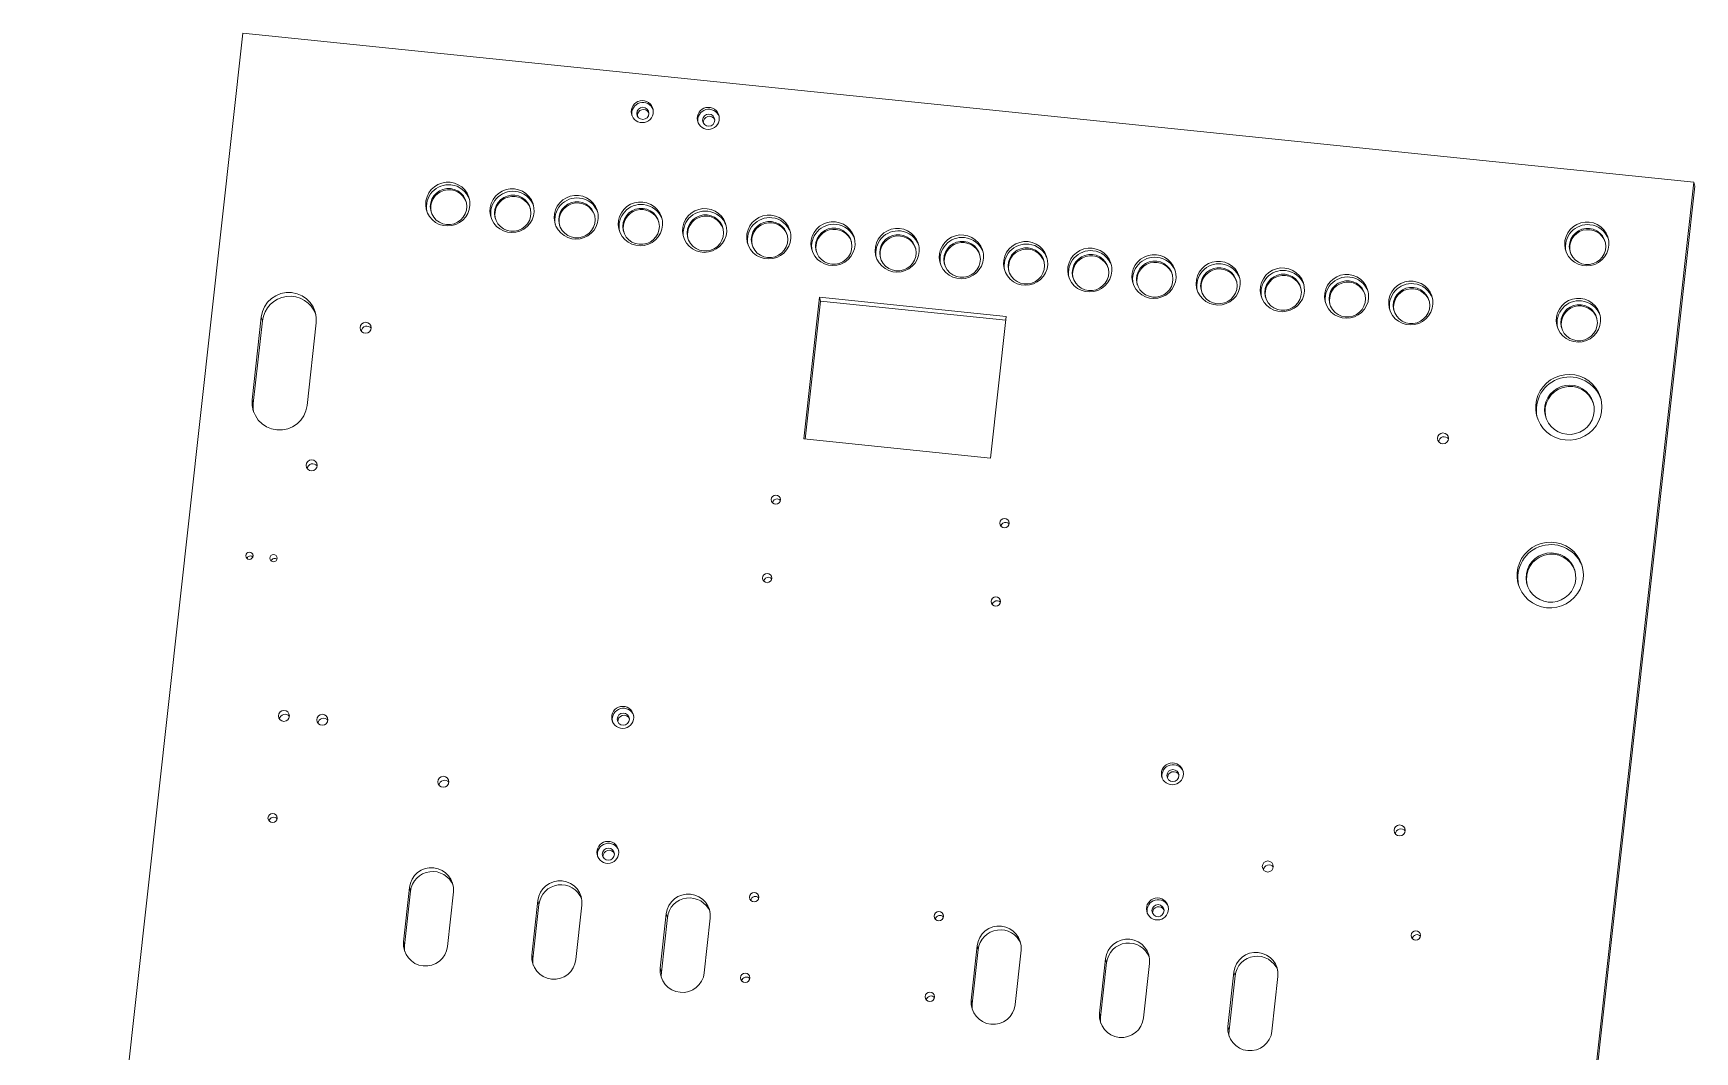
# Model space of a CAD drawing. Header units: millimetres. Extents: x -375 to 375, y -463 to 463.
# Drawn here: x -375 to 375, y 2 to 463 of the extents above; entities that cross this region are included whole.
import ezdxf

# ---------------------------------------------------------------- set-up
doc = ezdxf.new("R2010")
doc.units = ezdxf.units.MM

msp = doc.modelspace()

# ---------------------------------------------------------------- linework, layer by layer
at = {"color": 7, "linetype": 'Continuous', "lineweight": 15}
for p, q in [((-280.7, 462.8), (-375.33, -393.73)), ((374.85, 395.44), (-280.7, 462.8)), ((280.22, -461.09), (374.85, 395.44)), ((280.7, -462.8), (375.33, 393.73)), ((374.85, 395.44), (375.33, 393.73)), ((-27.22, 279.43), (-20.15, 343.43)), ((-19.67, 341.72), (-26.56, 279.37)), ((-20.15, 343.43), (64.27, 334.75)), ((-19.67, 341.72), (-20.15, 343.43)), ((64.09, 333.11), (-19.67, 341.72)), ((-276.41, 297.07), (-272.28, 334.49)), ((-271.8, 332.78), (-275.93, 295.36)), ((-271.8, 332.78), (-272.28, 334.49)), ((-247.45, 331.93), (-251.58, 294.52)), ((64.27, 334.75), (57.2, 270.76)), ((-275.93, 295.36), (-276.41, 297.07)), ((57.2, 270.76), (-27.22, 279.43)), ((-208.05, 52.08), (-205.33, 76.69)), ((-204.85, 74.98), (-205.33, 76.69)), ((-204.85, 74.98), (-207.56, 50.37)), ((-185.46, 74.65), (-188.18, 50.04)), ((-150.04, 46.12), (-147.32, 70.73)), ((-146.84, 69.02), (-149.56, 44.41)), ((-146.84, 69.02), (-147.32, 70.73)), ((-127.45, 68.69), (-130.17, 44.08)), ((-92.03, 40.16), (-89.31, 64.77)), ((-88.83, 63.06), (-91.55, 38.45)), ((-88.83, 63.06), (-89.31, 64.77)), ((-69.45, 62.73), (-72.17, 38.12)), ((-207.56, 50.37), (-208.05, 52.08)), ((-149.56, 44.41), (-150.04, 46.12)), ((48.41, 25.73), (51.13, 50.34)), ((51.61, 48.63), (48.9, 24.02)), ((51.61, 48.63), (51.13, 50.34)), ((71, 48.3), (68.28, 23.69)), ((-91.55, 38.45), (-92.03, 40.16)), ((106.42, 19.77), (109.14, 44.38)), ((109.62, 42.67), (106.9, 18.06)), ((109.62, 42.67), (109.14, 44.38)), ((129.01, 42.34), (126.29, 17.72)), ((164.43, 13.81), (167.15, 38.42)), ((167.63, 36.71), (167.15, 38.42)), ((167.63, 36.71), (164.91, 12.1)), ((187.01, 36.38), (184.29, 11.76)), ((48.9, 24.02), (48.41, 25.73)), ((106.9, 18.06), (106.42, 19.77)), ((164.91, 12.1), (164.43, 13.81))]:
    msp.add_line(p, q, dxfattribs=at)
at = {"color": 7, "linetype": 'Continuous', "lineweight": 15, "flags": 128}
for points in [[(-186.93, 395.41), (-185.07, 395.04), (-183.32, 394.33), (-181.73, 393.3), (-180.38, 391.99), (-179.3, 390.45), (-178.53, 388.73), (-178.11, 386.9), (-178.05, 385.02), (-178.34, 383.16), (-178.99, 381.38), (-179.96, 379.76), (-181.22, 378.35), (-182.73, 377.2), (-184.43, 376.35), (-186.26, 375.83), (-188.16, 375.67), (-190.05, 375.87), (-191.86, 376.41), (-193.54, 377.29), (-195.01, 378.46), (-196.24, 379.89), (-197.16, 381.53), (-197.76, 383.31), (-198, 385.18), (-197.89, 387.06), (-197.41, 388.88), (-196.6, 390.59), (-195.48, 392.11), (-194.09, 393.4), (-192.47, 394.4), (-190.7, 395.09), (-188.83, 395.43), (-186.93, 395.41)], [(-188.6, 376.31), (-186.87, 376.31), (-185.18, 376.67), (-183.61, 377.36), (-182.21, 378.37), (-181.05, 379.64), (-180.18, 381.12), (-179.64, 382.74), (-179.45, 384.44), (-179.63, 386.14), (-180.15, 387.76), (-181.01, 389.24), (-182.16, 390.5), (-183.55, 391.51), (-185.12, 392.2), (-186.8, 392.55), (-188.52, 392.55), (-190.21, 392.19), (-191.79, 391.49), (-193.19, 390.49), (-194.35, 389.22), (-195.21, 387.74), (-195.75, 386.12), (-195.94, 384.42), (-195.77, 382.72), (-195.24, 381.1), (-194.39, 379.62), (-193.24, 378.35), (-191.85, 377.35), (-190.28, 376.66), (-188.6, 376.31)], [(-157.93, 392.43), (-156.07, 392.06), (-154.31, 391.35), (-152.73, 390.32), (-151.37, 389.01), (-150.29, 387.47), (-149.53, 385.75), (-149.11, 383.92), (-149.04, 382.04), (-149.34, 380.18), (-149.98, 378.4), (-150.96, 376.78), (-152.22, 375.37), (-153.73, 374.22), (-155.43, 373.37), (-157.26, 372.85), (-159.15, 372.69), (-161.04, 372.89), (-162.86, 373.43), (-164.53, 374.31), (-166.01, 375.48), (-167.23, 376.91), (-168.16, 378.55), (-168.76, 380.33), (-169, 382.2), (-168.88, 384.08), (-168.41, 385.9), (-167.6, 387.61), (-166.47, 389.13), (-165.08, 390.42), (-163.47, 391.42), (-161.7, 392.11), (-159.83, 392.45), (-157.93, 392.43)], [(-159.59, 373.33), (-157.87, 373.33), (-156.18, 373.69), (-154.6, 374.38), (-153.21, 375.39), (-152.05, 376.66), (-151.18, 378.14), (-150.64, 379.76), (-150.45, 381.46), (-150.62, 383.16), (-151.15, 384.78), (-152, 386.26), (-153.15, 387.52), (-154.54, 388.53), (-156.11, 389.22), (-157.8, 389.57), (-159.52, 389.57), (-161.21, 389.21), (-162.79, 388.51), (-164.18, 387.51), (-165.34, 386.24), (-166.21, 384.76), (-166.75, 383.13), (-166.94, 381.44), (-166.77, 379.74), (-166.24, 378.12), (-165.38, 376.64), (-164.24, 375.37), (-162.85, 374.37), (-161.28, 373.68), (-159.59, 373.33)], [(-128.92, 389.45), (-127.06, 389.08), (-125.31, 388.37), (-123.73, 387.34), (-122.37, 386.03), (-121.29, 384.49), (-120.52, 382.77), (-120.1, 380.94), (-120.04, 379.06), (-120.34, 377.2), (-120.98, 375.42), (-121.95, 373.8), (-123.22, 372.39), (-124.73, 371.24), (-126.43, 370.39), (-128.26, 369.87), (-130.15, 369.71), (-132.04, 369.9), (-133.85, 370.45), (-135.53, 371.33), (-137.01, 372.5), (-138.23, 373.93), (-139.16, 375.57), (-139.75, 377.35), (-140, 379.22), (-139.88, 381.1), (-139.41, 382.92), (-138.59, 384.63), (-137.47, 386.15), (-136.08, 387.44), (-134.47, 388.44), (-132.69, 389.13), (-130.82, 389.47), (-128.92, 389.45)], [(-130.59, 370.35), (-128.87, 370.35), (-127.18, 370.71), (-125.6, 371.4), (-124.2, 372.41), (-123.04, 373.68), (-122.18, 375.16), (-121.64, 376.78), (-121.45, 378.48), (-121.62, 380.18), (-122.15, 381.8), (-123, 383.28), (-124.15, 384.54), (-125.54, 385.55), (-127.11, 386.24), (-128.79, 386.59), (-130.52, 386.59), (-132.2, 386.23), (-133.78, 385.53), (-135.18, 384.53), (-136.34, 383.26), (-137.21, 381.78), (-137.75, 380.15), (-137.93, 378.46), (-137.76, 376.76), (-137.24, 375.14), (-136.38, 373.66), (-135.23, 372.39), (-133.84, 371.39), (-132.27, 370.7), (-130.59, 370.35)], [(-99.92, 386.47), (-98.06, 386.1), (-96.31, 385.39), (-94.72, 384.36), (-93.37, 383.05), (-92.29, 381.51), (-91.52, 379.79), (-91.1, 377.96), (-91.04, 376.08), (-91.33, 374.22), (-91.98, 372.44), (-92.95, 370.82), (-94.21, 369.41), (-95.72, 368.26), (-97.42, 367.41), (-99.25, 366.89), (-101.15, 366.73), (-103.04, 366.92), (-104.85, 367.47), (-106.53, 368.35), (-108, 369.52), (-109.23, 370.95), (-110.15, 372.59), (-110.75, 374.37), (-110.99, 376.24), (-110.88, 378.12), (-110.4, 379.94), (-109.59, 381.65), (-108.47, 383.17), (-107.08, 384.46), (-105.46, 385.46), (-103.69, 386.15), (-101.82, 386.49), (-99.92, 386.47)], [(-101.59, 367.37), (-99.86, 367.37), (-98.18, 367.73), (-96.6, 368.42), (-95.2, 369.43), (-94.04, 370.7), (-93.17, 372.18), (-92.63, 373.8), (-92.44, 375.5), (-92.62, 377.2), (-93.14, 378.82), (-94, 380.3), (-95.15, 381.56), (-96.54, 382.57), (-98.11, 383.26), (-99.79, 383.61), (-101.51, 383.61), (-103.2, 383.25), (-104.78, 382.55), (-106.18, 381.55), (-107.34, 380.28), (-108.2, 378.8), (-108.74, 377.17), (-108.93, 375.48), (-108.76, 373.78), (-108.23, 372.16), (-107.38, 370.68), (-106.23, 369.41), (-104.84, 368.41), (-103.27, 367.72), (-101.59, 367.37)], [(-70.92, 383.49), (-69.06, 383.12), (-67.3, 382.41), (-65.72, 381.38), (-64.36, 380.07), (-63.28, 378.53), (-62.52, 376.81), (-62.1, 374.98), (-62.03, 373.1), (-62.33, 371.24), (-62.97, 369.46), (-63.95, 367.84), (-65.21, 366.43), (-66.72, 365.28), (-68.42, 364.43), (-70.25, 363.91), (-72.14, 363.75), (-74.03, 363.94), (-75.85, 364.49), (-77.52, 365.36), (-79, 366.54), (-80.22, 367.97), (-81.15, 369.61), (-81.75, 371.39), (-81.99, 373.26), (-81.87, 375.14), (-81.4, 376.96), (-80.59, 378.67), (-79.47, 380.19), (-78.07, 381.48), (-76.46, 382.48), (-74.69, 383.17), (-72.82, 383.51), (-70.92, 383.49)], [(-72.58, 364.39), (-70.86, 364.39), (-69.17, 364.75), (-67.59, 365.44), (-66.2, 366.45), (-65.04, 367.72), (-64.17, 369.2), (-63.63, 370.82), (-63.44, 372.52), (-63.61, 374.22), (-64.14, 375.84), (-64.99, 377.32), (-66.14, 378.58), (-67.53, 379.59), (-69.1, 380.28), (-70.79, 380.63), (-72.51, 380.63), (-74.2, 380.27), (-75.78, 379.57), (-77.17, 378.57), (-78.33, 377.3), (-79.2, 375.82), (-79.74, 374.19), (-79.93, 372.5), (-79.76, 370.8), (-79.23, 369.18), (-78.38, 367.7), (-77.23, 366.43), (-75.84, 365.43), (-74.27, 364.74), (-72.58, 364.39)], [(-41.91, 380.51), (-40.05, 380.14), (-38.3, 379.43), (-36.72, 378.4), (-35.36, 377.09), (-34.28, 375.55), (-33.52, 373.83), (-33.09, 372), (-33.03, 370.12), (-33.33, 368.26), (-33.97, 366.48), (-34.94, 364.86), (-36.21, 363.45), (-37.72, 362.3), (-39.42, 361.45), (-41.25, 360.93), (-43.14, 360.77), (-45.03, 360.96), (-46.84, 361.51), (-48.52, 362.38), (-50, 363.56), (-51.22, 364.99), (-52.15, 366.63), (-52.74, 368.41), (-52.99, 370.28), (-52.87, 372.16), (-52.4, 373.98), (-51.59, 375.69), (-50.46, 377.21), (-49.07, 378.5), (-47.46, 379.5), (-45.68, 380.19), (-43.81, 380.53), (-41.91, 380.51)], [(-43.58, 361.41), (-41.86, 361.41), (-40.17, 361.76), (-38.59, 362.46), (-37.19, 363.47), (-36.03, 364.74), (-35.17, 366.22), (-34.63, 367.84), (-34.44, 369.54), (-34.61, 371.24), (-35.14, 372.86), (-35.99, 374.34), (-37.14, 375.6), (-38.53, 376.6), (-40.1, 377.3), (-41.78, 377.65), (-43.51, 377.65), (-45.2, 377.29), (-46.77, 376.59), (-48.17, 375.59), (-49.33, 374.32), (-50.2, 372.84), (-50.74, 371.21), (-50.93, 369.52), (-50.75, 367.82), (-50.23, 366.2), (-49.37, 364.72), (-48.22, 363.45), (-46.83, 362.45), (-45.26, 361.76), (-43.58, 361.41)], [(-12.91, 377.53), (-11.05, 377.16), (-9.3, 376.45), (-7.71, 375.42), (-6.36, 374.11), (-5.28, 372.57), (-4.51, 370.85), (-4.09, 369.02), (-4.03, 367.14), (-4.32, 365.28), (-4.97, 363.5), (-5.94, 361.88), (-7.2, 360.47), (-8.71, 359.32), (-10.41, 358.47), (-12.24, 357.95), (-14.14, 357.79), (-16.03, 357.98), (-17.84, 358.53), (-19.52, 359.4), (-20.99, 360.58), (-22.22, 362.01), (-23.14, 363.65), (-23.74, 365.43), (-23.99, 367.3), (-23.87, 369.18), (-23.4, 371), (-22.58, 372.71), (-21.46, 374.23), (-20.07, 375.52), (-18.45, 376.52), (-16.68, 377.21), (-14.81, 377.55), (-12.91, 377.53)], [(327.65, 377.39), (329.51, 377.02), (331.26, 376.3), (332.85, 375.27), (334.2, 373.96), (335.28, 372.42), (336.05, 370.7), (336.47, 368.87), (336.54, 366.99), (336.24, 365.13), (335.59, 363.36), (334.62, 361.74), (333.36, 360.32), (331.85, 359.17), (330.15, 358.32), (328.32, 357.81), (326.42, 357.64), (324.54, 357.84), (322.72, 358.38), (321.04, 359.26), (319.57, 360.43), (318.34, 361.87), (317.42, 363.5), (316.82, 365.29), (316.58, 367.15), (316.69, 369.03), (317.17, 370.85), (317.98, 372.56), (319.1, 374.08), (320.5, 375.37), (322.11, 376.38), (323.88, 377.06), (325.75, 377.4), (327.65, 377.39)], [(-14.58, 358.42), (-12.85, 358.43), (-11.17, 358.78), (-9.59, 359.48), (-8.19, 360.49), (-7.03, 361.76), (-6.16, 363.24), (-5.62, 364.86), (-5.44, 366.56), (-5.61, 368.26), (-6.13, 369.88), (-6.99, 371.36), (-8.14, 372.62), (-9.53, 373.62), (-11.1, 374.32), (-12.78, 374.67), (-14.5, 374.67), (-16.19, 374.31), (-17.77, 373.61), (-19.17, 372.61), (-20.33, 371.34), (-21.19, 369.86), (-21.73, 368.23), (-21.92, 366.54), (-21.75, 364.84), (-21.22, 363.22), (-20.37, 361.74), (-19.22, 360.47), (-17.83, 359.47), (-16.26, 358.78), (-14.58, 358.42)], [(16.09, 374.55), (17.95, 374.18), (19.71, 373.47), (21.29, 372.44), (22.65, 371.13), (23.73, 369.59), (24.49, 367.87), (24.91, 366.04), (24.98, 364.16), (24.68, 362.3), (24.03, 360.52), (23.06, 358.9), (21.8, 357.49), (20.29, 356.34), (18.59, 355.49), (16.76, 354.97), (14.87, 354.81), (12.98, 355), (11.16, 355.55), (9.49, 356.42), (8.01, 357.6), (6.79, 359.03), (5.86, 360.67), (5.26, 362.45), (5.02, 364.32), (5.13, 366.2), (5.61, 368.02), (6.42, 369.73), (7.54, 371.25), (8.94, 372.54), (10.55, 373.54), (12.32, 374.23), (14.19, 374.57), (16.09, 374.55)], [(14.43, 355.44), (16.15, 355.45), (17.84, 355.8), (19.42, 356.5), (20.81, 357.51), (21.97, 358.78), (22.84, 360.26), (23.38, 361.88), (23.57, 363.58), (23.4, 365.28), (22.87, 366.9), (22.01, 368.38), (20.87, 369.64), (19.48, 370.64), (17.91, 371.34), (16.22, 371.69), (14.5, 371.69), (12.81, 371.33), (11.23, 370.63), (9.84, 369.63), (8.68, 368.36), (7.81, 366.88), (7.27, 365.25), (7.08, 363.56), (7.25, 361.86), (7.78, 360.24), (8.63, 358.76), (9.78, 357.49), (11.17, 356.49), (12.74, 355.8), (14.43, 355.44)], [(45.1, 371.57), (46.96, 371.2), (48.71, 370.49), (50.29, 369.46), (51.65, 368.15), (52.73, 366.61), (53.49, 364.89), (53.92, 363.06), (53.98, 361.18), (53.68, 359.32), (53.04, 357.54), (52.07, 355.92), (50.8, 354.51), (49.29, 353.36), (47.59, 352.51), (45.76, 351.99), (43.87, 351.83), (41.98, 352.02), (40.17, 352.57), (38.49, 353.44), (37.01, 354.62), (35.79, 356.05), (34.86, 357.69), (34.27, 359.47), (34.02, 361.34), (34.14, 363.21), (34.61, 365.04), (35.42, 366.75), (36.55, 368.27), (37.94, 369.56), (39.55, 370.56), (41.33, 371.25), (43.2, 371.59), (45.1, 371.57)], [(43.43, 352.46), (45.15, 352.47), (46.84, 352.82), (48.42, 353.52), (49.82, 354.53), (50.98, 355.8), (51.84, 357.28), (52.38, 358.9), (52.57, 360.6), (52.4, 362.3), (51.87, 363.92), (51.02, 365.4), (49.87, 366.66), (48.48, 367.66), (46.91, 368.36), (45.23, 368.71), (43.5, 368.71), (41.81, 368.35), (40.24, 367.65), (38.84, 366.65), (37.68, 365.38), (36.81, 363.9), (36.27, 362.27), (36.08, 360.58), (36.26, 358.88), (36.78, 357.25), (37.64, 355.78), (38.79, 354.51), (40.18, 353.51), (41.75, 352.82), (43.43, 352.46)], [(74.1, 368.59), (75.96, 368.22), (77.71, 367.51), (79.3, 366.48), (80.65, 365.17), (81.73, 363.63), (82.5, 361.91), (82.92, 360.08), (82.98, 358.2), (82.69, 356.34), (82.04, 354.56), (81.07, 352.94), (79.81, 351.53), (78.3, 350.38), (76.6, 349.53), (74.77, 349.01), (72.87, 348.85), (70.98, 349.04), (69.17, 349.59), (67.49, 350.46), (66.02, 351.64), (64.79, 353.07), (63.87, 354.71), (63.27, 356.49), (63.02, 358.36), (63.14, 360.23), (63.61, 362.06), (64.43, 363.76), (65.55, 365.29), (66.94, 366.58), (68.56, 367.58), (70.33, 368.27), (72.2, 368.61), (74.1, 368.59)], [(325.99, 358.28), (327.71, 358.28), (329.4, 358.64), (330.97, 359.34), (332.37, 360.34), (333.53, 361.61), (334.4, 363.09), (334.94, 364.72), (335.13, 366.41), (334.95, 368.11), (334.43, 369.73), (333.57, 371.21), (332.43, 372.48), (331.04, 373.48), (329.46, 374.17), (327.78, 374.52), (326.06, 374.52), (324.37, 374.16), (322.79, 373.47), (321.39, 372.46), (320.24, 371.19), (319.37, 369.71), (318.83, 368.09), (318.64, 366.39), (318.81, 364.69), (319.34, 363.07), (320.19, 361.59), (321.34, 360.33), (322.73, 359.32), (324.3, 358.63), (325.99, 358.28)], [(72.43, 349.48), (74.16, 349.49), (75.84, 349.84), (77.42, 350.54), (78.82, 351.55), (79.98, 352.82), (80.85, 354.3), (81.39, 355.92), (81.57, 357.62), (81.4, 359.32), (80.88, 360.94), (80.02, 362.42), (78.87, 363.68), (77.48, 364.68), (75.91, 365.38), (74.23, 365.73), (72.51, 365.73), (70.82, 365.37), (69.24, 364.67), (67.84, 363.67), (66.68, 362.4), (65.82, 360.92), (65.28, 359.29), (65.09, 357.59), (65.26, 355.9), (65.79, 354.27), (66.64, 352.8), (67.79, 351.53), (69.18, 350.53), (70.75, 349.84), (72.43, 349.48)], [(103.1, 365.61), (104.96, 365.24), (106.72, 364.53), (108.3, 363.5), (109.66, 362.19), (110.74, 360.65), (111.5, 358.93), (111.92, 357.1), (111.99, 355.22), (111.69, 353.36), (111.04, 351.58), (110.07, 349.96), (108.81, 348.55), (107.3, 347.4), (105.6, 346.55), (103.77, 346.03), (101.88, 345.87), (99.99, 346.06), (98.17, 346.61), (96.5, 347.48), (95.02, 348.66), (93.8, 350.09), (92.87, 351.73), (92.27, 353.51), (92.03, 355.38), (92.14, 357.25), (92.62, 359.08), (93.43, 360.78), (94.55, 362.31), (95.95, 363.6), (97.56, 364.6), (99.33, 365.29), (101.2, 365.63), (103.1, 365.61)], [(101.44, 346.5), (103.16, 346.51), (104.85, 346.86), (106.42, 347.56), (107.82, 348.57), (108.98, 349.84), (109.85, 351.32), (110.39, 352.94), (110.58, 354.64), (110.4, 356.34), (109.88, 357.96), (109.02, 359.44), (107.88, 360.7), (106.49, 361.7), (104.92, 362.4), (103.23, 362.75), (101.51, 362.75), (99.82, 362.39), (98.24, 361.69), (96.85, 360.69), (95.69, 359.42), (94.82, 357.94), (94.28, 356.31), (94.09, 354.61), (94.26, 352.92), (94.79, 351.29), (95.64, 349.82), (96.79, 348.55), (98.18, 347.55), (99.75, 346.86), (101.44, 346.5)], [(132.1, 362.63), (133.96, 362.26), (135.72, 361.55), (137.3, 360.52), (138.66, 359.21), (139.74, 357.67), (140.5, 355.95), (140.93, 354.12), (140.99, 352.24), (140.69, 350.37), (140.05, 348.6), (139.08, 346.98), (137.81, 345.57), (136.3, 344.42), (134.6, 343.57), (132.77, 343.05), (130.88, 342.89), (128.99, 343.08), (127.18, 343.63), (125.5, 344.5), (124.02, 345.68), (122.8, 347.11), (121.87, 348.75), (121.28, 350.53), (121.03, 352.4), (121.15, 354.27), (121.62, 356.1), (122.43, 357.8), (123.56, 359.33), (124.95, 360.62), (126.56, 361.62), (128.34, 362.31), (130.21, 362.65), (132.1, 362.63)], [(130.44, 343.52), (132.16, 343.53), (133.85, 343.88), (135.43, 344.58), (136.83, 345.59), (137.99, 346.86), (138.85, 348.34), (139.39, 349.96), (139.58, 351.66), (139.41, 353.36), (138.88, 354.98), (138.03, 356.46), (136.88, 357.72), (135.49, 358.72), (133.92, 359.42), (132.23, 359.77), (130.51, 359.77), (128.82, 359.41), (127.25, 358.71), (125.85, 357.71), (124.69, 356.44), (123.82, 354.96), (123.28, 353.33), (123.09, 351.63), (123.27, 349.94), (123.79, 348.31), (124.65, 346.84), (125.79, 345.57), (127.18, 344.57), (128.76, 343.88), (130.44, 343.52)], [(161.11, 359.65), (162.97, 359.28), (164.72, 358.57), (166.31, 357.54), (167.66, 356.23), (168.74, 354.69), (169.51, 352.97), (169.93, 351.14), (169.99, 349.25), (169.7, 347.39), (169.05, 345.62), (168.08, 344), (166.81, 342.59), (165.31, 341.44), (163.61, 340.59), (161.78, 340.07), (159.88, 339.91), (157.99, 340.1), (156.18, 340.65), (154.5, 341.52), (153.03, 342.7), (151.8, 344.13), (150.87, 345.77), (150.28, 347.55), (150.03, 349.42), (150.15, 351.29), (150.62, 353.12), (151.44, 354.82), (152.56, 356.35), (153.95, 357.64), (155.57, 358.64), (157.34, 359.33), (159.21, 359.67), (161.11, 359.65)], [(159.44, 340.54), (161.17, 340.55), (162.85, 340.9), (164.43, 341.6), (165.83, 342.61), (166.99, 343.88), (167.86, 345.35), (168.4, 346.98), (168.58, 348.68), (168.41, 350.37), (167.89, 352), (167.03, 353.47), (165.88, 354.74), (164.49, 355.74), (162.92, 356.44), (161.24, 356.79), (159.51, 356.79), (157.83, 356.43), (156.25, 355.73), (154.85, 354.73), (153.69, 353.46), (152.82, 351.98), (152.28, 350.35), (152.1, 348.65), (152.27, 346.96), (152.8, 345.33), (153.65, 343.86), (154.8, 342.59), (156.19, 341.59), (157.76, 340.9), (159.44, 340.54)], [(190.11, 356.67), (191.97, 356.3), (193.72, 355.59), (195.31, 354.56), (196.67, 353.25), (197.75, 351.71), (198.51, 349.99), (198.93, 348.15), (199, 346.27), (198.7, 344.41), (198.05, 342.64), (197.08, 341.02), (195.82, 339.61), (194.31, 338.46), (192.61, 337.61), (190.78, 337.09), (188.89, 336.93), (187, 337.12), (185.18, 337.67), (183.51, 338.54), (182.03, 339.72), (180.8, 341.15), (179.88, 342.79), (179.28, 344.57), (179.04, 346.43), (179.15, 348.31), (179.63, 350.14), (180.44, 351.84), (181.56, 353.37), (182.96, 354.66), (184.57, 355.66), (186.34, 356.34), (188.21, 356.69), (190.11, 356.67)], [(188.45, 337.56), (190.17, 337.57), (191.86, 337.92), (193.43, 338.62), (194.83, 339.62), (195.99, 340.9), (196.86, 342.37), (197.4, 344), (197.59, 345.7), (197.41, 347.39), (196.89, 349.02), (196.03, 350.49), (194.89, 351.76), (193.5, 352.76), (191.93, 353.46), (190.24, 353.81), (188.52, 353.81), (186.83, 353.45), (185.25, 352.75), (183.85, 351.75), (182.7, 350.48), (181.83, 349), (181.29, 347.37), (181.1, 345.67), (181.27, 343.98), (181.8, 342.35), (182.65, 340.88), (183.8, 339.61), (185.19, 338.61), (186.76, 337.92), (188.45, 337.56)], [(219.11, 353.69), (220.97, 353.32), (222.73, 352.61), (224.31, 351.58), (225.67, 350.27), (226.75, 348.72), (227.51, 347.01), (227.94, 345.17), (228, 343.29), (227.7, 341.43), (227.06, 339.66), (226.08, 338.04), (224.82, 336.63), (223.31, 335.48), (221.61, 334.63), (219.78, 334.11), (217.89, 333.95), (216, 334.14), (214.18, 334.69), (212.51, 335.56), (211.03, 336.74), (209.81, 338.17), (208.88, 339.81), (208.28, 341.59), (208.04, 343.45), (208.16, 345.33), (208.63, 347.16), (209.44, 348.86), (210.57, 350.39), (211.96, 351.68), (213.57, 352.68), (215.35, 353.36), (217.22, 353.71), (219.11, 353.69)], [(217.45, 334.58), (219.17, 334.59), (220.86, 334.94), (222.44, 335.64), (223.84, 336.64), (225, 337.91), (225.86, 339.39), (226.4, 341.02), (226.59, 342.72), (226.42, 344.41), (225.89, 346.04), (225.04, 347.51), (223.89, 348.78), (222.5, 349.78), (220.93, 350.47), (219.24, 350.83), (217.52, 350.83), (215.83, 350.47), (214.26, 349.77), (212.86, 348.77), (211.7, 347.5), (210.83, 346.02), (210.29, 344.39), (210.1, 342.69), (210.28, 341), (210.8, 339.37), (211.66, 337.9), (212.8, 336.63), (214.19, 335.63), (215.77, 334.94), (217.45, 334.58)], [(248.12, 350.71), (249.98, 350.34), (251.73, 349.63), (253.32, 348.6), (254.67, 347.29), (255.75, 345.74), (256.52, 344.03), (256.94, 342.19), (257, 340.31), (256.71, 338.45), (256.06, 336.68), (255.09, 335.06), (253.82, 333.65), (252.32, 332.5), (250.61, 331.65), (248.78, 331.13), (246.89, 330.97), (245, 331.16), (243.19, 331.71), (241.51, 332.58), (240.04, 333.76), (238.81, 335.19), (237.88, 336.83), (237.29, 338.61), (237.04, 340.47), (237.16, 342.35), (237.63, 344.18), (238.45, 345.88), (239.57, 347.41), (240.96, 348.69), (242.58, 349.7), (244.35, 350.38), (246.22, 350.73), (248.12, 350.71)], [(246.45, 331.6), (248.18, 331.61), (249.86, 331.96), (251.44, 332.66), (252.84, 333.66), (254, 334.93), (254.87, 336.41), (255.41, 338.04), (255.59, 339.74), (255.42, 341.43), (254.9, 343.06), (254.04, 344.53), (252.89, 345.8), (251.5, 346.8), (249.93, 347.49), (248.25, 347.85), (246.52, 347.84), (244.84, 347.49), (243.26, 346.79), (241.86, 345.79), (240.7, 344.52), (239.83, 343.04), (239.29, 341.41), (239.11, 339.71), (239.28, 338.02), (239.81, 336.39), (240.66, 334.92), (241.81, 333.65), (243.2, 332.65), (244.77, 331.96), (246.45, 331.6)], [(323.84, 342.93), (325.7, 342.56), (327.46, 341.84), (329.04, 340.81), (330.4, 339.5), (331.48, 337.96), (332.24, 336.25), (332.67, 334.41), (332.73, 332.53), (332.43, 330.67), (331.79, 328.9), (330.81, 327.28), (329.55, 325.87), (328.04, 324.71), (326.34, 323.87), (324.51, 323.35), (322.62, 323.19), (320.73, 323.38), (318.91, 323.93), (317.24, 324.8), (315.76, 325.98), (314.54, 327.41), (313.61, 329.05), (313.01, 330.83), (312.77, 332.69), (312.89, 334.57), (313.36, 336.4), (314.17, 338.1), (315.3, 339.63), (316.69, 340.91), (318.3, 341.92), (320.07, 342.6), (321.94, 342.94), (323.84, 342.93)], [(322.18, 323.82), (323.9, 323.82), (325.59, 324.18), (327.17, 324.88), (328.57, 325.88), (329.72, 327.15), (330.59, 328.63), (331.13, 330.26), (331.32, 331.96), (331.15, 333.65), (330.62, 335.28), (329.77, 336.75), (328.62, 338.02), (327.23, 339.02), (325.66, 339.71), (323.97, 340.07), (322.25, 340.06), (320.56, 339.71), (318.99, 339.01), (317.59, 338), (316.43, 336.73), (315.56, 335.25), (315.02, 333.63), (314.83, 331.93), (315.01, 330.23), (315.53, 328.61), (316.39, 327.13), (317.53, 325.87), (318.92, 324.87), (320.5, 324.17), (322.18, 323.82)], [(316.77, 278.94), (319.07, 278.88), (321.35, 279.16), (323.55, 279.79), (325.64, 280.74), (327.56, 282), (329.27, 283.53), (330.72, 285.3), (331.88, 287.27), (332.72, 289.39), (333.23, 291.61), (333.39, 293.88), (333.2, 296.14), (332.67, 298.35), (331.8, 300.45), (330.61, 302.39), (329.14, 304.12), (327.42, 305.61), (325.49, 306.83), (323.39, 307.73), (321.17, 308.31), (318.89, 308.54), (316.6, 308.43), (314.35, 307.97), (312.19, 307.18), (310.18, 306.07), (308.37, 304.67), (306.79, 303.02), (305.48, 301.14), (304.47, 299.09), (303.79, 296.92), (303.46, 294.67), (303.47, 292.39), (303.83, 290.15), (304.54, 287.99), (305.57, 285.97), (306.9, 284.12), (308.5, 282.51), (310.33, 281.15), (312.35, 280.09), (314.52, 279.34), (316.77, 278.94)], [(317.5, 281.49), (315.53, 281.87), (313.65, 282.6), (311.94, 283.64), (310.45, 284.98), (309.23, 286.56), (308.31, 288.33), (307.72, 290.23), (307.49, 292.21), (307.62, 294.21), (308.1, 296.15), (308.93, 297.97), (310.07, 299.62), (311.49, 301.05), (313.15, 302.2), (314.98, 303.04), (316.93, 303.55), (318.94, 303.7), (320.95, 303.49), (322.88, 302.93), (324.68, 302.04), (326.28, 300.85), (327.65, 299.39), (328.73, 297.71), (329.48, 295.86), (329.89, 293.91), (329.94, 291.91), (329.63, 289.94), (328.98, 288.05), (327.99, 286.3), (326.7, 284.76), (325.16, 283.47), (323.41, 282.47), (321.51, 281.79), (319.52, 281.46), (317.5, 281.49)], [(-275.93, 295.36), (-275.98, 293.21), (-275.76, 291.57)], [(-39.09, 252.31), (-38.31, 252.07), (-37.74, 251.61)], [(64.2, 241.69), (64.98, 241.45), (65.56, 241)], [(308.4, 203.13), (310.69, 203.07), (312.97, 203.35), (315.18, 203.98), (317.27, 204.94), (319.19, 206.19), (320.89, 207.73), (322.34, 209.5), (323.5, 211.46), (324.35, 213.58), (324.86, 215.8), (325.02, 218.07), (324.83, 220.33), (324.29, 222.54), (323.42, 224.64), (322.24, 226.58), (320.77, 228.31), (319.05, 229.81), (317.11, 231.02), (315.01, 231.93), (312.8, 232.5), (310.52, 232.74), (308.22, 232.62), (305.97, 232.17), (303.82, 231.37), (301.81, 230.26), (299.99, 228.86), (298.41, 227.21), (297.1, 225.33), (296.1, 223.29), (295.42, 221.11), (295.08, 218.86), (295.09, 216.59), (295.46, 214.34), (296.16, 212.19), (297.19, 210.16), (298.52, 208.32), (300.12, 206.7), (301.96, 205.34), (303.98, 204.28), (306.14, 203.53), (308.4, 203.13)], [(309.13, 205.68), (307.15, 206.06), (305.28, 206.79), (303.57, 207.84), (302.08, 209.17), (300.85, 210.75), (299.93, 212.52), (299.35, 214.42), (299.11, 216.41), (299.24, 218.4), (299.73, 220.34), (300.56, 222.16), (301.7, 223.82), (303.12, 225.24), (304.77, 226.39), (306.61, 227.23), (308.56, 227.74), (310.57, 227.89), (312.57, 227.68), (314.5, 227.13), (316.3, 226.24), (317.91, 225.04), (319.27, 223.58), (320.35, 221.9), (321.11, 220.05), (321.52, 218.1), (321.57, 216.11), (321.26, 214.13), (320.6, 212.24), (319.61, 210.5), (318.32, 208.95), (316.78, 207.66), (315.03, 206.66), (313.13, 205.98), (311.14, 205.65), (309.13, 205.68)], [(-43.01, 216.87), (-42.23, 216.63), (-41.65, 216.17)], [(60.29, 206.25), (61.07, 206.01), (61.65, 205.55)], [(-207.56, 50.37), (-207.59, 48.43), (-207.46, 47.51)], [(-149.56, 44.41), (-149.58, 42.47), (-149.45, 41.55)], [(-91.55, 38.45), (-91.57, 36.51), (-91.45, 35.59)], [(48.9, 24.02), (48.87, 22.08), (49, 21.16)], [(106.9, 18.06), (106.88, 16.12), (107.01, 15.2)], [(164.91, 12.1), (164.89, 10.15), (165.01, 9.24)]]:
    msp.add_lwpolyline(points, dxfattribs=at)
at = {"color": 7, "linetype": 'Continuous', "lineweight": 15}
for centre, radius in [((-100.18, 427.35), 4.98), ((-99.95, 426.56), 2.74), ((-70.38, 424.28), 4.98), ((-70.15, 423.5), 2.74), ((-225.12, 329.65), 2.49), ((261.58, 279.64), 2.49), ((-249.57, 267.44), 2.49), ((-39.82, 251.96), 2.09), ((63.48, 241.35), 2.09), ((-277.68, 226.62), 1.64), ((-266.75, 225.49), 1.64), ((-43.74, 216.52), 2.09), ((59.56, 205.91), 2.09), ((-108.98, 153.54), 4.98), ((-262.08, 154.22), 2.49), ((-244.7, 152.44), 2.49), ((-108.75, 152.74), 2.74), ((139.33, 128.02), 4.98), ((139.57, 127.23), 2.74), ((-190.03, 124.42), 2.49), ((-267.18, 108.05), 2.09), ((242, 102.43), 2.49), ((-115.73, 92.5), 4.98), ((-115.49, 91.7), 2.74), ((182.44, 86.14), 2.49), ((-49.63, 72.25), 2.09), ((132.59, 66.98), 4.98), ((132.83, 66.19), 2.74), ((33.8, 63.68), 2.09), ((249.32, 54.98), 2.09), ((-53.65, 35.83), 2.09), ((29.78, 27.25), 2.09)]:
    msp.add_circle(centre, radius, dxfattribs=at)
for centre, radius, start, end in [((-99.91, 426.5), 5, 20.82557, 190.55515), ((-99.65, 425.58), 2.75, 26.49478, 184.88594), ((-70.11, 423.44), 5, 20.82557, 190.55515), ((-69.85, 422.52), 2.75, 26.49478, 184.88594), ((-187.69, 384.34), 9.99, 83.82327, 191.77649), ((-187.52, 383.79), 8.25, 18.26419, 193.11653), ((-187.59, 384.42), 9.9, 19.32263, 84.31953), ((-158.68, 381.36), 9.99, 83.82327, 191.77649), ((-158.59, 381.44), 9.9, 19.32263, 84.31953), ((-158.51, 380.81), 8.25, 18.26419, 193.11653), ((-129.68, 378.38), 9.99, 83.82327, 191.77649), ((-129.51, 377.83), 8.25, 18.26419, 193.11653), ((-129.58, 378.46), 9.9, 19.32263, 84.31953), ((-100.68, 375.4), 9.99, 83.82327, 191.77649), ((-100.51, 374.85), 8.25, 18.26419, 193.11653), ((-100.58, 375.48), 9.9, 19.32263, 84.31953), ((-71.67, 372.42), 9.99, 83.82327, 191.77649), ((-71.5, 371.87), 8.25, 18.26419, 193.11653), ((-71.58, 372.5), 9.9, 19.32263, 84.31953), ((-42.67, 369.44), 9.99, 83.82327, 191.77649), ((-42.5, 368.89), 8.25, 18.26419, 193.11653), ((-42.57, 369.52), 9.9, 19.32263, 84.31953), ((-13.67, 366.46), 9.99, 83.82327, 191.77649), ((-13.57, 366.54), 9.9, 19.32263, 84.31953), ((326.9, 366.31), 9.99, 83.82327, 191.77649), ((326.99, 366.4), 9.9, 19.32263, 84.31953), ((-13.5, 365.91), 8.25, 18.26419, 193.11653), ((15.34, 363.48), 9.99, 83.82327, 191.77649), ((15.5, 362.93), 8.25, 18.26419, 193.11653), ((15.43, 363.56), 9.9, 19.32263, 84.31953), ((44.34, 360.5), 9.99, 83.82327, 191.77649), ((44.51, 359.94), 8.25, 18.26419, 193.11653), ((44.44, 360.58), 9.9, 19.32263, 84.31953), ((327.06, 365.76), 8.25, 18.26419, 193.11653), ((73.34, 357.52), 9.99, 83.82327, 191.77649), ((73.51, 356.96), 8.25, 18.26419, 193.11653), ((73.44, 357.6), 9.9, 19.32263, 84.31953), ((102.35, 354.54), 9.99, 83.82327, 191.77649), ((102.51, 353.98), 8.25, 18.26419, 193.11653), ((102.44, 354.62), 9.9, 19.32263, 84.31953), ((131.35, 351.56), 9.99, 83.82327, 191.77649), ((131.45, 351.64), 9.9, 19.32263, 84.31953), ((131.52, 351), 8.25, 18.26419, 193.11653), ((160.35, 348.58), 9.99, 83.82327, 191.77649), ((160.52, 348.02), 8.25, 18.26419, 193.11653), ((160.45, 348.66), 9.9, 19.32263, 84.31953), ((189.36, 345.6), 9.99, 83.82327, 191.77649), ((189.52, 345.04), 8.25, 18.26419, 193.11653), ((189.45, 345.68), 9.9, 19.32263, 84.31953), ((-259.87, 333.13), 12.48, 354.4837, 173.78256), ((218.36, 342.62), 9.99, 83.82327, 191.77649), ((218.53, 342.06), 8.25, 18.26419, 193.11653), ((218.45, 342.7), 9.9, 19.32263, 84.31953), ((247.36, 339.64), 9.99, 83.82327, 191.77649), ((247.53, 339.08), 8.25, 18.26419, 193.11653), ((247.46, 339.72), 9.9, 19.32263, 84.31953), ((-259.35, 331.36), 12.52, 20.39526, 173.52242), ((323.09, 331.85), 9.99, 83.82327, 191.77649), ((323.26, 331.3), 8.25, 18.26419, 193.11653), ((323.18, 331.94), 9.9, 19.32263, 84.31953), ((-224.61, 327.9), 2.51, 37.22219, 174.15853), ((318.76, 292.43), 15.01, 18.4702, 192.91052), ((318.91, 291.9), 11.25, 17.68955, 193.69117), ((-263.99, 295.87), 12.48, 174.4837, 353.78256), ((262.09, 277.89), 2.51, 37.22219, 174.15853), ((-249.06, 265.69), 2.51, 37.22219, 174.15853), ((-39.32, 250.21), 2.11, 83.99373, 169.85958), ((63.98, 239.6), 2.11, 83.99373, 169.85958), ((-277.18, 224.87), 1.66, 49.09867, 162.28205), ((-266.25, 223.75), 1.66, 49.09867, 162.28205), ((310.39, 216.63), 15.01, 18.4702, 192.91052), ((310.54, 216.09), 11.25, 17.68955, 193.69117), ((-43.23, 214.77), 2.11, 83.99373, 169.85958), ((60.07, 204.15), 2.11, 83.99373, 169.85958), ((-108.71, 152.68), 5, 20.91156, 190.46916), ((-261.57, 152.47), 2.51, 37.22219, 174.15853), ((-244.19, 150.68), 2.51, 37.22219, 174.15853), ((-108.45, 151.78), 2.75, 26.33652, 185.0442), ((139.61, 127.17), 5, 20.91156, 190.46916), ((139.86, 126.26), 2.75, 26.33652, 185.0442), ((-189.52, 122.66), 2.51, 37.22219, 174.15853), ((-266.67, 106.3), 2.11, 41.47364, 169.90708), ((242.51, 100.67), 2.51, 37.22219, 174.15853), ((-115.45, 91.64), 5, 20.91156, 190.46916), ((-115.2, 90.74), 2.75, 26.33652, 185.0442), ((-195.4, 75.61), 9.99, 354.50343, 173.76283), ((-194.89, 73.85), 10.02, 21.40394, 173.53549), ((182.95, 84.39), 2.51, 37.22219, 174.15853), ((-137.39, 69.65), 9.99, 354.50343, 173.76283), ((-136.89, 67.89), 10.02, 21.40394, 173.53549), ((-79.39, 63.69), 9.99, 354.50343, 173.76283), ((-78.88, 61.93), 10.02, 21.40394, 173.53549), ((-49.12, 70.5), 2.11, 41.47364, 169.90708), ((132.86, 66.13), 5, 20.91156, 190.46916), ((133.12, 65.22), 2.75, 26.33652, 185.0442), ((34.31, 61.93), 2.11, 41.47364, 169.90708), ((61.06, 49.25), 9.99, 354.50343, 173.76283), ((61.57, 47.5), 10.02, 21.40394, 173.53549), ((119.07, 43.29), 9.99, 354.50343, 173.76283), ((249.83, 53.23), 2.11, 41.47364, 169.90708), ((-198.11, 51.12), 9.99, 174.50343, 353.76283), ((-140.1, 45.16), 9.99, 174.50343, 353.76283), ((119.57, 41.54), 10.02, 21.40394, 173.53549), ((177.07, 37.33), 9.99, 354.50343, 173.76283), ((177.58, 35.58), 10.02, 21.40394, 173.53549), ((-82.09, 39.2), 9.99, 174.50343, 353.76283), ((-53.15, 34.08), 2.11, 41.47364, 169.90708), ((30.29, 25.5), 2.11, 41.47364, 169.90708), ((58.35, 24.77), 9.99, 174.50343, 353.76283), ((116.36, 18.81), 9.99, 174.50343, 353.76283), ((174.37, 12.85), 9.99, 174.50343, 353.76283)]:
    msp.add_arc(centre, radius, start, end, dxfattribs=at)

doc.saveas('drawing.dxf')
